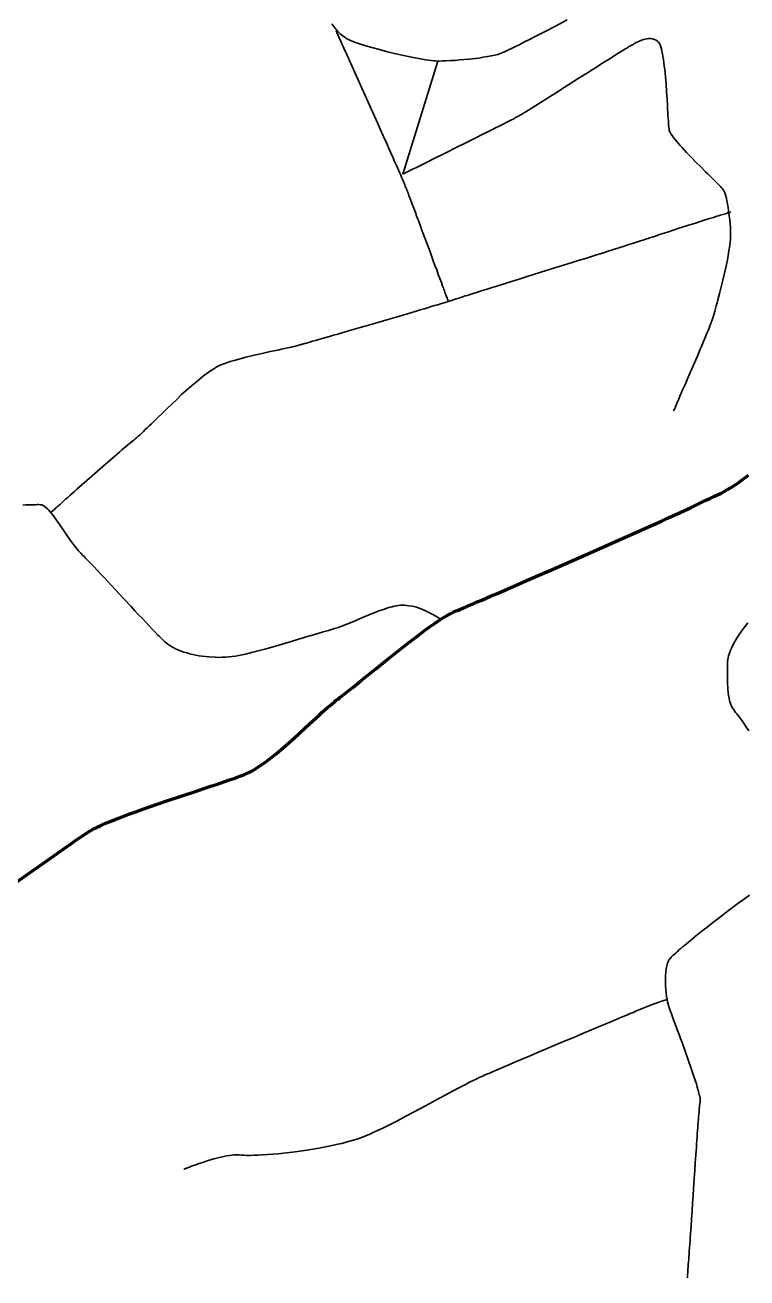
# Model space of a CAD drawing. Header units: inches. Extents: x -107 to 376, y -240 to 294.
# Drawn here: x -19.9 to 38.7, y -117.3 to -15.7 of the extents above; entities that cross this region are included whole.
import ezdxf

# ---------------------------------------------------------------- set-up
doc = ezdxf.new("R2010")
doc.units = ezdxf.units.IN
doc.header["$MEASUREMENT"] = 0
doc.layers.add('Routes 1', color=7, linetype='Continuous')
doc.layers.add('Routes 4', color=7, linetype='Continuous')

msp = doc.modelspace()

# ---------------------------------------------------------------- linework, layer by layer
at = {"layer": 'Routes 1', "color": 7, "lineweight": 158, "true_color": 0xffffff}
msp.add_lwpolyline([(-20.84, -85.39), (-19.18, -84.23), (-18.36, -83.65), (-17.57, -83.09), (-17.18, -82.81), (-16.81, -82.55), (-16.45, -82.29), (-16.1, -82.05), (-15.77, -81.82), (-15.45, -81.6), (-15.15, -81.41), (-14.88, -81.22), (-14.62, -81.06), (-14.39, -80.92), (-14.26, -80.85), (-14.11, -80.77), (-13.96, -80.69), (-13.78, -80.61), (-13.4, -80.44), (-12.97, -80.26), (-12.5, -80.08), (-11.99, -79.88), (-11.45, -79.68), (-10.89, -79.48), (-10.3, -79.27), (-9.69, -79.06), (-8.45, -78.63), (-7.19, -78.21), (-5.96, -77.8), (-5.37, -77.6), (-4.8, -77.41), (-4.26, -77.23), (-3.75, -77.06), (-3.27, -76.89), (-2.84, -76.74), (-2.45, -76.6), (-2.27, -76.53), (-2.11, -76.47), (-1.96, -76.41), (-1.83, -76.35), (-1.71, -76.3), (-1.61, -76.25), (-1.52, -76.21), (-1.47, -76.18), (-1.41, -76.15), (-1.17, -76), (-0.91, -75.84), (-0.64, -75.65), (-0.36, -75.45), (-0.08, -75.24), (0.51, -74.77), (1.11, -74.26), (1.72, -73.73), (2.32, -73.19), (2.9, -72.65), (3.46, -72.13), (3.73, -71.89), (3.99, -71.65), (4.23, -71.43), (4.46, -71.22), (4.68, -71.02), (4.89, -70.85), (5.07, -70.69), (5.24, -70.55), (5.39, -70.43), (5.53, -70.34), (5.6, -70.28), (5.69, -70.22), (5.9, -70.06), (6.14, -69.87), (6.42, -69.65), (6.72, -69.4), (7.06, -69.13), (7.41, -68.84), (7.79, -68.53), (8.19, -68.21), (8.61, -67.87), (9.47, -67.18), (11.24, -65.78), (11.68, -65.44), (12.11, -65.12), (12.53, -64.81), (12.93, -64.51), (13.32, -64.24), (13.68, -63.99), (14.02, -63.77), (14.34, -63.58), (14.62, -63.41), (14.87, -63.29), (14.99, -63.24), (15.11, -63.19), (15.27, -63.12), (15.46, -63.04), (15.67, -62.95), (15.92, -62.84), (16.2, -62.73), (16.5, -62.6), (16.83, -62.46), (17.19, -62.31), (17.56, -62.14), (17.96, -61.97), (18.38, -61.79), (18.82, -61.6), (19.27, -61.41), (19.74, -61.2), (20.23, -60.99), (20.73, -60.77), (21.78, -60.32), (22.86, -59.85), (23.97, -59.36), (26.25, -58.36), (28.53, -57.35), (29.64, -56.86), (30.73, -56.37), (31.77, -55.9), (32.28, -55.67), (32.77, -55.44), (33.24, -55.23), (33.7, -55.01), (34.14, -54.81), (34.56, -54.61), (34.96, -54.42), (35.34, -54.24), (35.7, -54.07), (36.03, -53.91), (36.34, -53.76), (36.62, -53.62), (36.87, -53.49), (37.09, -53.37), (37.29, -53.26), (37.45, -53.17), (37.58, -53.09), (37.69, -53.01), (37.95, -52.84), (38.23, -52.64), (38.53, -52.42), (38.85, -52.18)], dxfattribs=at)
at = {"layer": 'Routes 4', "color": 7, "lineweight": 35, "true_color": 0xffffff}
for points in [[(5.03, -15.56), (5.18, -15.77), (5.34, -15.98), (5.52, -16.17), (5.71, -16.36), (5.91, -16.53), (6.13, -16.69), (6.25, -16.76), (6.38, -16.83), (6.54, -16.9), (6.73, -16.98), (6.94, -17.06), (7.18, -17.14), (7.43, -17.23), (7.7, -17.31), (7.98, -17.4), (8.28, -17.48), (8.9, -17.65), (9.55, -17.82), (10.21, -17.98), (10.86, -18.13), (11.49, -18.26), (11.79, -18.32), (12.08, -18.37), (12.36, -18.42), (12.62, -18.47), (12.86, -18.5), (13.08, -18.53), (13.28, -18.56), (13.45, -18.57), (13.6, -18.58), (13.73, -18.58), (14.01, -18.57), (14.32, -18.56), (14.66, -18.54), (15.03, -18.52), (15.4, -18.49), (16.18, -18.42), (16.95, -18.33), (17.31, -18.27), (17.65, -18.22), (17.97, -18.16), (18.25, -18.1), (18.49, -18.04), (18.55, -18.02), (18.63, -17.99), (18.72, -17.96), (18.82, -17.92), (19.05, -17.82), (19.31, -17.7), (19.61, -17.56), (19.93, -17.4), (20.28, -17.22), (20.66, -17.03), (21.06, -16.83), (21.47, -16.62), (21.9, -16.4), (22.34, -16.18), (23.24, -15.71), (24.14, -15.24)], [(5.38, -16.14), (5.38, -16.15), (5.39, -16.17), (5.41, -16.21), (5.44, -16.27), (5.47, -16.33), (5.51, -16.42), (5.55, -16.51), (5.6, -16.62), (5.65, -16.75), (5.71, -16.88), (5.78, -17.03), (5.85, -17.18), (5.93, -17.35), (6.01, -17.53), (6.09, -17.72), (6.18, -17.91), (6.27, -18.12), (6.37, -18.33), (6.47, -18.55), (6.57, -18.78), (6.68, -19.02), (6.79, -19.26), (7.01, -19.76), (7.25, -20.28), (7.49, -20.82), (7.74, -21.37), (7.99, -21.92), (8.49, -23.04), (8.74, -23.6), (8.99, -24.15), (9.23, -24.69), (9.46, -25.22), (9.69, -25.72), (9.9, -26.2), (10, -26.44), (10.1, -26.66), (10.2, -26.88), (10.29, -27.09), (10.38, -27.29), (10.46, -27.48), (10.54, -27.66), (10.62, -27.83), (10.69, -28), (10.75, -28.15), (10.81, -28.29), (10.87, -28.41), (10.92, -28.53), (10.96, -28.63), (10.99, -28.72), (11.02, -28.8), (11.05, -28.87), (11.08, -28.95), (11.12, -29.04), (11.16, -29.14), (11.2, -29.25), (11.24, -29.36), (11.29, -29.48), (11.34, -29.61), (11.39, -29.75), (11.44, -29.89), (11.56, -30.19), (11.68, -30.52), (11.81, -30.86), (11.94, -31.22), (12.08, -31.59), (12.22, -31.98), (12.37, -32.37), (12.97, -33.98), (13.12, -34.38), (13.26, -34.77), (13.4, -35.15), (13.54, -35.52), (13.67, -35.88), (13.8, -36.22), (13.92, -36.54), (14.02, -36.83), (14.08, -36.97), (14.13, -37.1), (14.17, -37.23), (14.21, -37.35), (14.26, -37.46), (14.29, -37.56), (14.33, -37.65), (14.36, -37.74), (14.39, -37.81), (14.41, -37.88), (14.43, -37.94), (14.45, -37.99), (14.47, -38.03), (14.48, -38.05), (14.48, -38.07), (14.49, -38.08)], [(13.64, -18.58), (10.8, -27.74), (10.81, -27.73), (10.83, -27.73), (10.86, -27.71), (10.9, -27.69), (10.95, -27.67), (11.01, -27.64), (11.08, -27.6), (11.16, -27.56), (11.26, -27.51), (11.36, -27.47), (11.46, -27.41), (11.58, -27.35), (11.84, -27.23), (12.12, -27.09), (12.44, -26.93), (12.77, -26.77), (13.13, -26.59), (13.5, -26.4), (13.89, -26.21), (14.29, -26.01), (15.11, -25.6), (15.95, -25.19), (16.78, -24.77), (17.18, -24.57), (17.58, -24.37), (17.96, -24.18), (18.32, -24), (18.66, -23.82), (18.98, -23.66), (19.28, -23.51), (19.55, -23.37), (19.79, -23.25), (19.89, -23.19), (19.99, -23.14), (20.08, -23.09), (20.16, -23.05), (20.23, -23.01), (20.28, -22.97), (20.34, -22.94), (20.41, -22.9), (20.49, -22.86), (20.57, -22.81), (20.66, -22.75), (20.76, -22.69), (20.98, -22.55), (21.23, -22.4), (21.5, -22.23), (21.79, -22.05), (22.11, -21.85), (22.44, -21.64), (22.78, -21.43), (23.14, -21.2), (23.51, -20.97), (24.26, -20.49), (25.03, -20), (25.79, -19.52), (26.16, -19.29), (26.52, -19.06), (26.87, -18.84), (27.21, -18.62), (27.53, -18.42), (27.83, -18.23), (28.11, -18.05), (28.37, -17.89), (28.6, -17.75), (28.8, -17.62), (28.89, -17.57), (28.97, -17.52), (29.05, -17.47), (29.11, -17.43), (29.17, -17.4), (29.22, -17.37), (29.25, -17.35), (29.28, -17.33), (29.38, -17.28), (29.49, -17.22), (29.6, -17.15), (29.73, -17.08), (30.01, -16.95), (30.3, -16.84), (30.45, -16.8), (30.61, -16.77), (30.76, -16.75), (30.91, -16.75), (31.06, -16.77), (31.21, -16.82), (31.35, -16.88), (31.49, -16.98), (31.55, -17.05), (31.61, -17.14), (31.67, -17.27), (31.72, -17.41), (31.77, -17.59), (31.82, -17.78), (31.86, -17.99), (31.9, -18.22), (31.94, -18.46), (31.98, -18.72), (32.01, -18.99), (32.04, -19.27), (32.1, -19.85), (32.15, -20.46), (32.19, -21.06), (32.23, -21.65), (32.26, -22.22), (32.28, -22.49), (32.29, -22.75), (32.31, -22.99), (32.32, -23.22), (32.34, -23.43), (32.35, -23.63), (32.36, -23.8), (32.38, -23.95), (32.4, -24.07), (32.41, -24.17), (32.44, -24.26), (32.49, -24.36), (32.55, -24.48), (32.64, -24.61), (32.74, -24.75), (32.86, -24.91), (32.99, -25.07), (33.14, -25.24), (33.29, -25.42), (33.46, -25.6), (33.81, -25.99), (34.19, -26.38), (34.58, -26.78), (34.97, -27.17), (35.36, -27.55), (35.54, -27.73), (35.72, -27.91), (35.89, -28.07), (36.05, -28.23), (36.19, -28.38), (36.33, -28.52), (36.45, -28.65), (36.56, -28.76), (36.66, -28.86), (36.73, -28.94), (36.79, -29.01), (36.82, -29.06), (36.87, -29.16), (36.92, -29.28), (36.97, -29.42), (37.02, -29.59), (37.06, -29.78), (37.11, -29.99), (37.15, -30.21), (37.19, -30.44), (37.23, -30.69), (37.26, -30.95), (37.32, -31.48), (37.37, -32.04), (37.39, -32.59), (37.39, -32.73), (37.39, -32.9), (37.37, -33.08), (37.36, -33.27), (37.33, -33.48), (37.3, -33.7), (37.26, -33.93), (37.22, -34.18), (37.13, -34.69), (37.02, -35.22), (36.9, -35.78), (36.77, -36.34), (36.63, -36.89), (36.5, -37.43), (36.36, -37.94), (36.29, -38.19), (36.23, -38.43), (36.17, -38.65), (36.1, -38.86), (36.05, -39.06), (35.99, -39.25), (35.94, -39.42), (35.89, -39.57), (35.85, -39.7), (35.81, -39.81), (35.76, -39.93), (35.71, -40.07), (35.64, -40.24), (35.56, -40.43), (35.47, -40.65), (35.38, -40.88), (35.27, -41.13), (35.16, -41.39), (35.05, -41.67), (34.93, -41.96), (34.67, -42.56), (34.14, -43.8), (33.87, -44.41), (33.75, -44.7), (33.62, -44.99), (33.5, -45.26), (33.39, -45.53), (33.28, -45.77), (33.18, -46), (33.09, -46.21), (33.01, -46.4), (32.94, -46.56), (32.88, -46.7), (32.83, -46.81), (32.79, -46.9), (32.77, -46.95), (32.77, -46.96), (32.76, -46.96)], [(-17.78, -55.2), (-17.77, -55.19), (-17.75, -55.17), (-17.7, -55.13), (-17.65, -55.08), (-17.58, -55.02), (-17.49, -54.95), (-17.4, -54.86), (-17.29, -54.76), (-17.17, -54.65), (-17.03, -54.54), (-16.89, -54.41), (-16.74, -54.27), (-16.58, -54.13), (-16.41, -53.98), (-16.23, -53.82), (-16.05, -53.66), (-15.86, -53.49), (-15.67, -53.32), (-15.26, -52.96), (-14.85, -52.6), (-14.42, -52.22), (-13.57, -51.47), (-13.15, -51.11), (-12.75, -50.76), (-12.56, -50.59), (-12.37, -50.43), (-12.18, -50.28), (-12.01, -50.13), (-11.84, -49.98), (-11.68, -49.85), (-11.53, -49.72), (-11.39, -49.61), (-11.26, -49.5), (-11.14, -49.4), (-11.03, -49.32), (-10.92, -49.22), (-10.8, -49.12), (-10.68, -49.01), (-10.54, -48.89), (-10.4, -48.76), (-10.26, -48.62), (-10.11, -48.48), (-9.95, -48.33), (-9.79, -48.17), (-9.62, -48.01), (-9.45, -47.85), (-9.09, -47.5), (-8.72, -47.14), (-8.34, -46.77), (-7.56, -46.02), (-7.16, -45.64), (-6.76, -45.28), (-6.36, -44.93), (-5.96, -44.59), (-5.57, -44.27), (-5.38, -44.12), (-5.19, -43.98), (-5.01, -43.85), (-4.82, -43.72), (-4.64, -43.6), (-4.47, -43.49), (-4.3, -43.39), (-4.13, -43.3), (-3.97, -43.22), (-3.82, -43.16), (-3.66, -43.1), (-3.52, -43.05), (-3.22, -42.96), (-2.91, -42.87), (-2.59, -42.78), (-1.94, -42.61), (-1.28, -42.45), (-0.62, -42.3), (0.02, -42.15), (0.33, -42.09), (0.64, -42.02), (0.93, -41.96), (1.2, -41.89), (1.47, -41.84), (1.72, -41.78), (1.95, -41.73), (2.16, -41.68), (2.35, -41.63), (2.51, -41.58), (2.56, -41.57), (2.61, -41.56), (2.66, -41.54), (2.73, -41.52), (2.8, -41.5), (2.87, -41.48), (3.04, -41.43), (3.24, -41.38), (3.46, -41.31), (3.7, -41.24), (3.96, -41.17), (4.24, -41.09), (4.53, -41), (4.84, -40.91), (5.17, -40.82), (5.51, -40.72), (5.85, -40.62), (6.21, -40.52), (6.58, -40.41), (7.34, -40.19), (8.11, -39.97), (9.67, -39.51), (10.43, -39.29), (10.8, -39.18), (11.16, -39.07), (11.52, -38.97), (11.86, -38.87), (12.19, -38.77), (12.51, -38.68), (12.81, -38.59), (13.1, -38.5), (13.37, -38.42), (13.62, -38.34), (13.84, -38.28), (14.05, -38.21), (14.23, -38.16), (14.32, -38.13), (14.39, -38.11), (14.46, -38.08), (14.53, -38.06), (14.58, -38.05), (14.63, -38.03), (14.71, -38), (14.76, -37.99), (14.81, -37.97), (14.88, -37.95), (14.96, -37.92), (15.04, -37.89), (15.13, -37.86), (15.23, -37.83), (15.34, -37.8), (15.46, -37.76), (15.59, -37.72), (15.72, -37.68), (15.86, -37.63), (16.01, -37.59), (16.17, -37.54), (16.33, -37.49), (16.5, -37.43), (16.85, -37.32), (17.23, -37.2), (17.63, -37.08), (18.05, -36.95), (18.49, -36.81), (18.94, -36.67), (19.41, -36.52), (19.89, -36.37), (20.39, -36.22), (20.89, -36.06), (21.4, -35.9), (22.43, -35.58), (24.52, -34.92), (25.03, -34.76), (25.54, -34.61), (26.03, -34.45), (26.52, -34.3), (27, -34.15), (27.46, -34), (27.9, -33.86), (28.33, -33.72), (28.74, -33.59), (29.13, -33.47), (29.5, -33.35), (29.67, -33.3), (29.84, -33.25), (30, -33.19), (30.15, -33.14), (30.3, -33.1), (30.44, -33.05), (30.57, -33.01), (30.7, -32.97), (30.82, -32.93), (30.93, -32.89), (31.03, -32.86), (31.12, -32.83), (31.29, -32.77), (31.63, -32.66), (31.99, -32.54), (32.36, -32.42), (33.12, -32.17), (33.88, -31.92), (34.26, -31.8), (34.63, -31.69), (34.99, -31.57), (35.34, -31.46), (35.67, -31.36), (35.99, -31.26), (36.27, -31.17), (36.41, -31.13), (36.54, -31.09), (36.66, -31.05), (36.77, -31.02), (36.88, -30.99), (36.97, -30.96), (37.06, -30.93), (37.14, -30.9), (37.21, -30.88), (37.27, -30.86), (37.31, -30.85), (37.35, -30.84), (37.38, -30.83), (37.39, -30.82)], [(13.88, -63.87), (13.52, -63.65), (13.18, -63.46), (12.85, -63.28), (12.52, -63.13), (12.2, -63), (11.89, -62.89), (11.57, -62.81), (11.25, -62.76), (10.93, -62.73), (10.6, -62.73), (10.44, -62.75), (10.27, -62.77), (10.1, -62.8), (9.93, -62.84), (9.75, -62.88), (9.57, -62.93), (9.21, -63.06), (8.84, -63.19), (8.46, -63.34), (7.71, -63.65), (6.97, -63.96), (6.6, -64.12), (6.24, -64.26), (5.9, -64.4), (5.56, -64.52), (5.24, -64.62), (5.09, -64.67), (4.93, -64.71), (4.75, -64.76), (4.54, -64.82), (4.32, -64.89), (4.07, -64.96), (3.81, -65.04), (3.54, -65.12), (3.25, -65.21), (2.95, -65.3), (2.63, -65.4), (2.31, -65.49), (1.65, -65.69), (0.28, -66.09), (-0.4, -66.28), (-1.06, -66.45), (-1.37, -66.53), (-1.68, -66.61), (-1.97, -66.68), (-2.25, -66.75), (-2.52, -66.8), (-2.79, -66.85), (-3.05, -66.89), (-3.33, -66.92), (-3.6, -66.94), (-3.87, -66.95), (-4.15, -66.96), (-4.42, -66.95), (-4.96, -66.92), (-5.49, -66.86), (-5.76, -66.82), (-6.01, -66.77), (-6.26, -66.72), (-6.5, -66.66), (-6.74, -66.59), (-6.97, -66.52), (-7.19, -66.44), (-7.4, -66.36), (-7.6, -66.28), (-7.79, -66.18), (-7.96, -66.09), (-8.13, -65.99), (-8.28, -65.89), (-8.42, -65.78), (-8.55, -65.66), (-8.62, -65.59), (-8.7, -65.52), (-8.79, -65.43), (-8.88, -65.34), (-8.98, -65.24), (-9.08, -65.14), (-9.3, -64.91), (-9.54, -64.66), (-9.8, -64.39), (-10.07, -64.11), (-10.35, -63.81), (-10.65, -63.49), (-10.95, -63.17), (-11.26, -62.83), (-11.9, -62.15), (-12.53, -61.47), (-12.84, -61.13), (-13.15, -60.8), (-13.45, -60.48), (-13.74, -60.17), (-14.02, -59.87), (-14.28, -59.59), (-14.53, -59.33), (-14.77, -59.09), (-14.98, -58.87), (-15.08, -58.77), (-15.17, -58.68), (-15.35, -58.5), (-15.52, -58.3), (-15.85, -57.9), (-16.17, -57.48), (-16.48, -57.05), (-16.77, -56.62), (-17.05, -56.21), (-17.31, -55.82), (-17.44, -55.63), (-17.57, -55.46), (-17.7, -55.3), (-17.82, -55.15), (-17.94, -55.02), (-18.06, -54.9), (-18.18, -54.79), (-18.29, -54.71), (-18.41, -54.64), (-18.52, -54.59), (-18.63, -54.57), (-18.74, -54.56), (-18.87, -54.56), (-19.03, -54.57), (-19.2, -54.57), (-19.39, -54.57), (-19.59, -54.58), (-19.81, -54.59), (-20.05, -54.6)], [(38.79, -64.16), (38.52, -64.49), (38.27, -64.83), (38.04, -65.17), (37.82, -65.52), (37.63, -65.86), (37.46, -66.2), (37.39, -66.36), (37.33, -66.52), (37.27, -66.68), (37.22, -66.84), (37.18, -66.99), (37.16, -67.13), (37.14, -67.27), (37.13, -67.41), (37.15, -67.91), (37.15, -68.44), (37.15, -68.98), (37.17, -69.52), (37.19, -69.79), (37.23, -70.05), (37.27, -70.3), (37.34, -70.55), (37.42, -70.79), (37.52, -71.01), (37.65, -71.22), (37.8, -71.42), (37.89, -71.53), (37.98, -71.65), (38.08, -71.78), (38.19, -71.92), (38.29, -72.07), (38.41, -72.22), (38.64, -72.55), (38.88, -72.9)], [(38.92, -86.24), (38.51, -86.54), (38.09, -86.85), (37.66, -87.17), (37.22, -87.5), (36.35, -88.17), (35.92, -88.5), (35.5, -88.83), (35.09, -89.15), (34.69, -89.46), (34.32, -89.76), (33.97, -90.05), (33.8, -90.19), (33.64, -90.32), (33.49, -90.45), (33.34, -90.57), (33.2, -90.69), (33.07, -90.81), (32.96, -90.91), (32.85, -91.02), (32.74, -91.11), (32.65, -91.2), (32.58, -91.28), (32.51, -91.36), (32.45, -91.42), (32.41, -91.48), (32.37, -91.53), (32.35, -91.58), (32.31, -91.67), (32.28, -91.77), (32.21, -91.99), (32.17, -92.23), (32.13, -92.49), (32.11, -92.77), (32.1, -93.05), (32.1, -93.33), (32.11, -93.62), (32.13, -93.9), (32.16, -94.17), (32.19, -94.43), (32.23, -94.68), (32.27, -94.9), (32.32, -95.1), (32.37, -95.27), (32.39, -95.32), (32.41, -95.37), (32.43, -95.44), (32.46, -95.51), (32.49, -95.6), (32.52, -95.68), (32.56, -95.78), (32.6, -95.88), (32.68, -96.11), (32.77, -96.36), (32.87, -96.63), (32.98, -96.92), (33.09, -97.22), (33.21, -97.54), (33.33, -97.87), (33.46, -98.21), (33.96, -99.61), (34.2, -100.3), (34.31, -100.63), (34.42, -100.95), (34.52, -101.26), (34.61, -101.55), (34.69, -101.82), (34.76, -102.08), (34.82, -102.31), (34.85, -102.41), (34.87, -102.51), (34.89, -102.6), (34.91, -102.69), (34.92, -102.76), (34.93, -102.83), (34.93, -102.89), (34.93, -102.94), (34.93, -102.98), (34.92, -103.02), (34.91, -103.06), (34.9, -103.13), (34.89, -103.21), (34.88, -103.31), (34.87, -103.42), (34.85, -103.55), (34.84, -103.7), (34.83, -103.86), (34.81, -104.04), (34.79, -104.22), (34.78, -104.43), (34.76, -104.64), (34.74, -104.87), (34.73, -105.1), (34.71, -105.35), (34.69, -105.61), (34.67, -105.87), (34.65, -106.15), (34.63, -106.43), (34.61, -106.72), (34.57, -107.32), (34.52, -107.95), (34.48, -108.58), (34.44, -109.24), (34.35, -110.56), (34.31, -111.22), (34.26, -111.87), (34.22, -112.51), (34.18, -113.13), (34.14, -113.73), (34.12, -114.02), (34.1, -114.3), (34.08, -114.57), (34.06, -114.84), (34.04, -115.1), (34.03, -115.34), (34.01, -115.58), (33.99, -115.8), (33.98, -116.01), (33.96, -116.22), (33.95, -116.4), (33.93, -116.58), (33.92, -116.74), (33.91, -116.88), (33.9, -117.01), (33.89, -117.12), (33.88, -117.22), (33.87, -117.3)], [(-6.97, -108.48), (-6.95, -108.47), (-6.91, -108.46), (-6.84, -108.43), (-6.75, -108.39), (-6.64, -108.35), (-6.51, -108.3), (-6.36, -108.24), (-6.19, -108.18), (-6, -108.11), (-5.81, -108.04), (-5.38, -107.9), (-4.93, -107.75), (-4.45, -107.62), (-3.98, -107.5), (-3.51, -107.4), (-3.28, -107.37), (-3.07, -107.34), (-2.86, -107.32), (-2.67, -107.32), (-2.48, -107.32), (-2.31, -107.34), (-2.11, -107.35), (-1.87, -107.36), (-1.59, -107.36), (-1.28, -107.35), (-0.94, -107.34), (-0.57, -107.32), (-0.18, -107.29), (0.23, -107.26), (0.67, -107.22), (1.11, -107.17), (1.58, -107.12), (2.05, -107.06), (3.01, -106.92), (3.98, -106.76), (4.93, -106.58), (5.39, -106.48), (5.84, -106.38), (6.27, -106.27), (6.68, -106.15), (7.08, -106.03), (7.44, -105.9), (7.78, -105.77), (8.11, -105.63), (8.45, -105.48), (8.8, -105.32), (9.16, -105.15), (9.54, -104.96), (10.3, -104.58), (11.09, -104.16), (12.69, -103.31), (13.47, -102.88), (14.23, -102.47), (14.59, -102.28), (14.94, -102.09), (15.28, -101.9), (15.61, -101.73), (15.92, -101.57), (16.21, -101.42), (16.49, -101.28), (16.74, -101.16), (16.98, -101.05), (17.11, -100.99), (17.25, -100.93), (17.41, -100.86), (17.58, -100.78), (17.77, -100.7), (17.97, -100.62), (18.18, -100.52), (18.4, -100.43), (18.63, -100.33), (18.88, -100.22), (19.39, -100), (19.94, -99.77), (20.52, -99.52), (21.12, -99.27), (21.73, -99.01), (22.36, -98.74), (23.64, -98.21), (24.9, -97.68), (25.51, -97.42), (26.11, -97.17), (26.67, -96.93), (27.21, -96.71), (27.72, -96.49), (27.96, -96.39), (28.19, -96.3), (28.4, -96.21), (28.61, -96.12), (28.8, -96.04), (28.98, -95.97), (29.14, -95.9), (29.29, -95.83), (29.43, -95.78), (29.55, -95.73), (29.75, -95.64), (29.94, -95.56), (30.3, -95.42), (30.62, -95.29), (30.92, -95.17), (31.19, -95.07), (31.43, -94.98), (31.64, -94.91), (31.82, -94.85), (31.97, -94.8), (32.09, -94.76), (32.17, -94.73), (32.22, -94.72), (32.24, -94.71)]]:
    msp.add_lwpolyline(points, dxfattribs=at)

doc.saveas('drawing.dxf')
